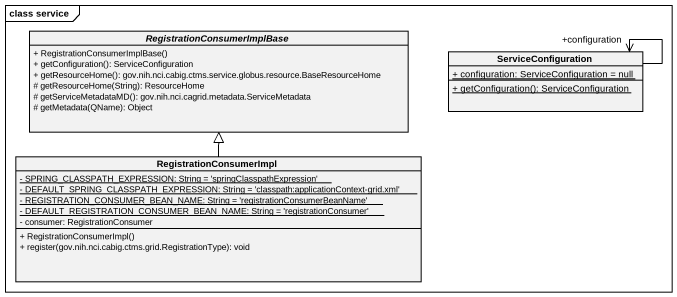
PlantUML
@startuml
mainframe class service
hide circle
hide empty members
skinparam classAttributeIconSize 0
abstract class RegistrationConsumerImplBase {
  + RegistrationConsumerImplBase()
  + getConfiguration(): ServiceConfiguration
  + getResourceHome(): gov.nih.nci.cabig.ctms.service.globus.resource.BaseResourceHome
  # getResourceHome(String): ResourceHome
  # getServiceMetadataMD(): gov.nih.nci.cagrid.metadata.ServiceMetadata
  # getMetadata(QName): Object
}
class ServiceConfiguration {
  {static} + configuration: ServiceConfiguration = null
  {static} + getConfiguration(): ServiceConfiguration
}
class RegistrationConsumerImpl {
  {static} - SPRING_CLASSPATH_EXPRESSION: String = 'springClasspathExpression'
  {static} - DEFAULT_SPRING_CLASSPATH_EXPRESSION: String = 'classpath:applicationContext-grid.xml'
  {static} - REGISTRATION_CONSUMER_BEAN_NAME: String = 'registrationConsumerBeanName'
  {static} - DEFAULT_REGISTRATION_CONSUMER_BEAN_NAME: String = 'registrationConsumer'
  - consumer: RegistrationConsumer
  + RegistrationConsumerImpl()
  + register(gov.nih.nci.cabig.ctms.grid.RegistrationType): void
}
ServiceConfiguration --> "+configuration" ServiceConfiguration
RegistrationConsumerImpl -up-|> RegistrationConsumerImplBase
@enduml
